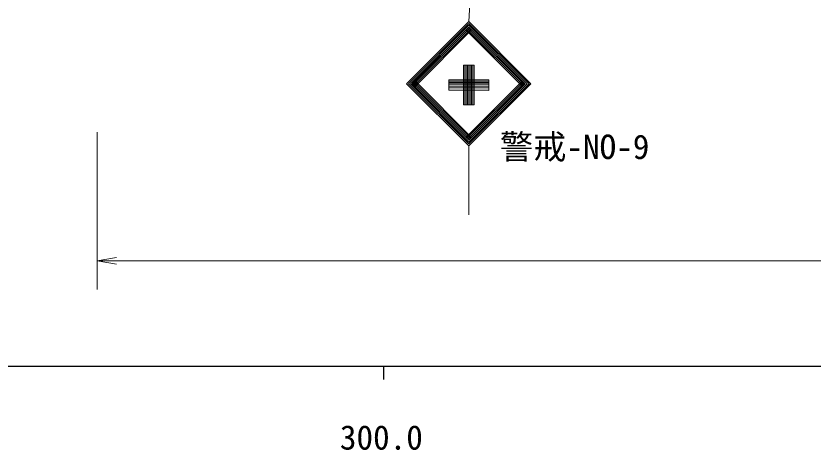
# Model space of a CAD drawing. Units: millimetres, scale not verified. Extents: x 40000 to 680000, y 20000 to 380000.
# Drawn here: x 340404 to 400261, y 198715 to 231296 of the extents above; entities that cross this region are included whole.
import ezdxf
from ezdxf.enums import TextEntityAlignment as Align

# ---------------------------------------------------------------- set-up
doc = ezdxf.new("R2010")
doc.units = ezdxf.units.MM
doc.header["$LTSCALE"] = 1000
for name, color, linetype, lineweight in [('M-STR-STR3', 7, 'Continuous', 13), ('M-STR-STRC', 7, 'Continuous', 13), ('M-TTL-BAND', 7, 'Continuous', 25)]:
    doc.layers.add(name, color=color, linetype=linetype, lineweight=lineweight)
doc.styles.add('ＭＳ ゴシック', font='')
doc.styles.get('ＭＳ ゴシック').set_extended_font_data('MS Gothic')

# ---------------------------------------------------------------- blocks, each defined once
blk = doc.blocks.new('open_arrow')
at = {"color": 0, "linetype": 'Continuous', "lineweight": -2}
blk.add_lwpolyline([(7.5, 1.25), (0, 0), (7.5, -1.25)], dxfattribs=at)

msp = doc.modelspace()

# ---------------------------------------------------------------- linework, layer by layer
at = {"layer": 'M-STR-STR3'}
for p, q in [((346500, 210753), (346500, 222579)), ((566583, 212914), (346500, 212914))]:
    msp.add_line(p, q, dxfattribs=at)
at = {"layer": 'M-STR-STRC'}
for p, q in [((376340, 267238), (374409, 230881)), ((369742, 226214), (374409, 230881)), ((369883, 226214), (374409, 230740)), ((370025, 226214), (374409, 230598)), ((370166, 226214), (374409, 230457)), ((379075, 226214), (374409, 230881)), ((378934, 226214), (374409, 230740)), ((378793, 226214), (374409, 230598)), ((378651, 226214), (374409, 230457)), ((370237, 226144), (374479, 230386)), ((370307, 226073), (374550, 230316)), ((370378, 226002), (374621, 230245)), ((378439, 226002), (374196, 230245)), ((378510, 226073), (374267, 230316)), ((378581, 226144), (374338, 230386)), ((374009, 227613), (374006, 224613)), ((374809, 227613), (374009, 227613)), ((374109, 227613), (374106, 224613)), ((374209, 227613), (374206, 224613)), ((374309, 227613), (374306, 224613)), ((374409, 227613), (374406, 224613)), ((374509, 227613), (374506, 224613)), ((374609, 227613), (374606, 224613)), ((374709, 227613), (374706, 224613)), ((374809, 227613), (374806, 224613)), ((374479, 222042), (370237, 226285)), ((374550, 222113), (370307, 226356)), ((374621, 222184), (370378, 226426)), ((372908, 226514), (372907, 225714)), ((375908, 226512), (372908, 226514)), ((375908, 226412), (372908, 226414)), ((375908, 226312), (372908, 226314)), ((374196, 222184), (378439, 226426)), ((374267, 222113), (378510, 226356)), ((374338, 222042), (378581, 226285)), ((375908, 226512), (375907, 225712)), ((374409, 221547), (369742, 226214)), ((374409, 221689), (369883, 226214)), ((374409, 221830), (370025, 226214)), ((374409, 221972), (370166, 226214)), ((375907, 225912), (372907, 225914)), ((375907, 225812), (372907, 225814)), ((375907, 225712), (372907, 225714)), ((375908, 226212), (372908, 226214)), ((375908, 226112), (372908, 226114)), ((375908, 226012), (372908, 226014)), ((374409, 221547), (379075, 226214)), ((374409, 221689), (378934, 226214)), ((374409, 221830), (378793, 226214)), ((374409, 221972), (378651, 226214)), ((374806, 224613), (374006, 224613)), ((374409, 221547), (374409, 216381))]:
    msp.add_line(p, q, dxfattribs=at)
at = {"layer": 'M-TTL-BAND'}
for p, q in [((40000, 205000), (579000, 205000)), ((368000, 205000), (368000, 204000))]:
    msp.add_line(p, q, dxfattribs=at)

# ---------------------------------------------------------------- block references
at = {"layer": 'M-STR-STR3', "xscale": 193, "yscale": 193}
msp.add_blockref('open_arrow', (346500, 212914), dxfattribs=at)

# ---------------------------------------------------------------- texts
at = {"layer": 'M-STR-STRC', "style": 'ＭＳ ゴシック'}
msp.add_text('警戒-NO-9', height=1833, dxfattribs=at).set_placement((376737, 220008), align=Align.BOTTOM_LEFT)
at = {"layer": 'M-TTL-BAND', "style": 'ＭＳ ゴシック'}
msp.add_text('300.0', height=1833, dxfattribs=at).set_placement((367844, 198195), align=Align.BOTTOM_CENTER)

doc.saveas('drawing.dxf')
